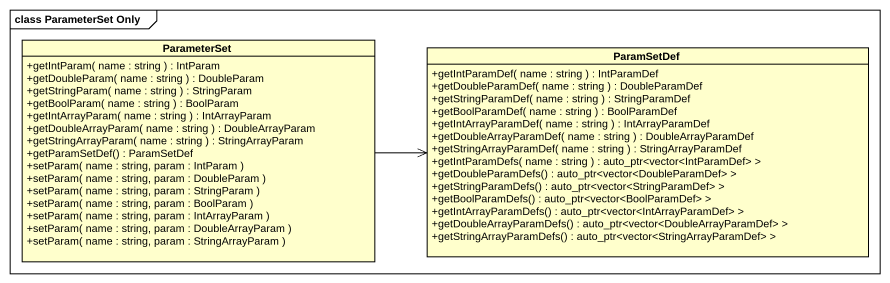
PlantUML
@startuml
mainframe class ParameterSet Only
hide circle
hide empty members
skinparam classAttributeIconSize 0
class ParameterSet #FFFFCC {
  +getIntParam( name : string ) : IntParam
  +getDoubleParam( name : string ) : DoubleParam
  +getStringParam( name : string ) : StringParam
  +getBoolParam( name : string ) : BoolParam
  +getIntArrayParam( name : string ) : IntArrayParam
  +getDoubleArrayParam( name : string ) : DoubleArrayParam
  +getStringArrayParam( name : string ) : StringArrayParam
  +getParamSetDef() : ParamSetDef
  +setParam( name : string, param : IntParam )
  +setParam( name : string, param : DoubleParam )
  +setParam( name : string, param : StringParam )
  +setParam( name : string, param : BoolParam )
  +setParam( name : string, param : IntArrayParam )
  +setParam( name : string, param : DoubleArrayParam )
  +setParam( name : string, param : StringArrayParam )
}
class ParamSetDef #FFFFCC {
  +getIntParamDef( name : string ) : IntParamDef
  +getDoubleParamDef( name : string ) : DoubleParamDef
  +getStringParamDef( name : string ) : StringParamDef
  +getBoolParamDef( name : string ) : BoolParamDef
  +getIntArrayParamDef( name : string ) : IntArrayParamDef
  +getDoubleArrayParamDef( name : string ) : DoubleArrayParamDef
  +getStringArrayParamDef( name : string ) : StringArrayParamDef
  +getIntParamDefs( name : string ) : auto_ptr<vector<IntParamDef> >
  +getDoubleParamDefs() : auto_ptr<vector<DoubleParamDef> >
  +getStringParamDefs() : auto_ptr<vector<StringParamDef> >
  +getBoolParamDefs() : auto_ptr<vector<BoolParamDef> >
  +getIntArrayParamDefs() : auto_ptr<vector<IntArrayParamDef> >
  +getDoubleArrayParamDefs() : auto_ptr<vector<DoubleArrayParamDef> >
  +getStringArrayParamDefs() : auto_ptr<vector<StringArrayParamDef> >
}
ParameterSet -right-> ParamSetDef
@enduml
